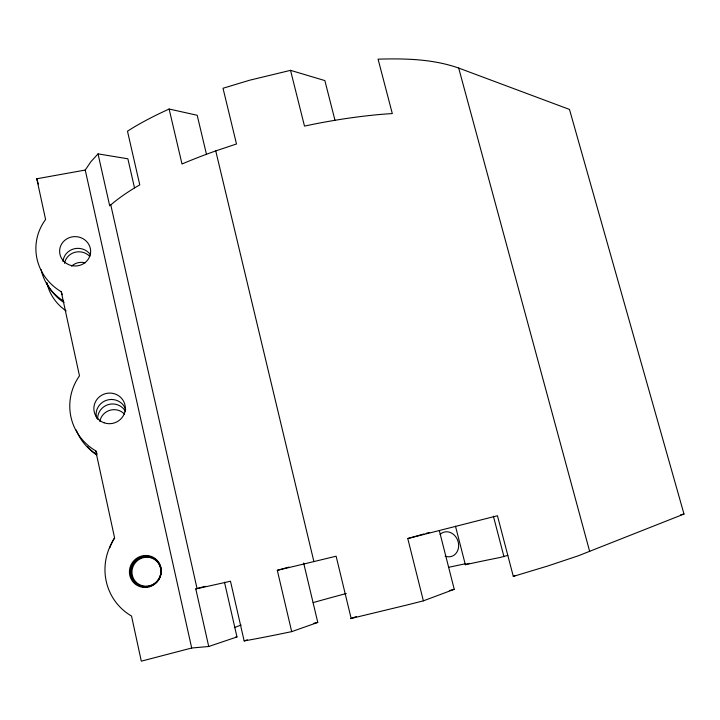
<?xml version="1.0" encoding="UTF-8"?>
<svg xmlns="http://www.w3.org/2000/svg" width="720" height="720" viewBox="0 0 720 720"><rect width="100%" height="100%" fill="white"/><g stroke="black" fill="none" stroke-linecap="round" stroke-linejoin="round"><path stroke-width="1.08" d="M224.487 582.219L236.979 636.957L208.728 646.488L191.7 648.018L85.239 170.055L90.882 161.721L98.028 153.882L127.872 158.787L134.496 187.83M206.523 154.521L197.19 115.263L169.119 109.026L159.687 113.436A208.071 67.653 -13.9 0 0 132.75 127.881L127.476 131.175L139.77 184.878L137.178 186.363A209.277 59.427 -13.9 0 0 111.582 204.219L109.71 205.875L98.028 153.882M208.728 646.488L195.786 588.888L198.027 588.411A218.106 3.942 -13.9 0 0 227.565 581.877L230.481 581.211L244.152 640.926L250.308 639.819A219.429 13.896 -13.9 0 0 281.088 633.825L291.69 631.629L277.308 570.321L277.983 570.159A218.106 3.942 -13.9 0 0 313.893 561.582L336.123 556.209L351.162 618.462L406.827 605.034L423.378 600.849L407.772 538.542L497.448 515.736L513.306 576.405L515.322 575.523M513.306 576.405L547.722 566.01L578.367 555.768L684 514.053L569.484 109.431L459.126 68.22C433.251 58.995 405.252 58.356 378.081 59.157L392.31 113.58L386.343 113.958A209.277 59.427 -13.9 0 0 314.109 124.101L304.488 126.09L290.529 70.344L249.714 80.199L223.02 88.263L236.493 143.982L215.748 150.912A209.277 59.427 -13.9 0 0 182.619 163.737L182.007 163.998L169.119 109.026M423.378 600.849L454.239 589.302L439.353 530.775M350.568 618.678L356.355 616.581M291.69 631.629L317.781 622.431L303.651 563.022M455.49 526.248L465.354 564.705L472.068 563.256A181.296 11.421 -13.9 0 1 499.815 557.55L507.816 555.381M244.152 640.926L247.329 639.837M465.354 564.705L469.323 563.337M407.772 538.542L423.972 533.961M426.123 533.358L429.363 532.44M277.308 570.321L288.9 567.108M195.786 588.888L205.272 586.305M449.379 590.607L454.239 589.302M191.7 648.018L141.3 661.167L131.526 616.032A55.638 54.225 -48 0 1 114.651 538.155L95.724 450.837A54.135 52.659 -10.2 0 1 79.479 375.849L61.254 291.744A53.352 50.553 3.6 0 1 45.594 219.501L36.774 178.776L85.239 170.055M313.722 623.295L317.781 622.431M680.706 514.746L684 514.053M448.614 567.297L465.849 563.67M235.458 637.128L236.979 636.957M290.529 70.344L324.873 80.586L334.962 120.231M95.724 450.837L97.029 453.474M61.254 291.744L62.253 294.714M36.774 178.776L38.367 184.032M458.685 68.04L589.689 551.502M493.389 516.186L503.973 556.74M215.748 150.912L313.893 561.582M110.781 204.903L197.064 588.618M234.333 627.615A181.296 11.421 -13.9 0 1 241.137 625.032M313.173 602.577A181.296 11.421 -13.9 0 1 346.284 593.532M440.118 534.42A12.717 10.737 71.5 0 1 458.28 542.277A12.717 10.737 71.5 0 1 445.122 556.101M66.141 310.905A48.483 46.152 2.4 0 1 46.8 282.528M96.597 454.932A49.158 47.88 -12.1 0 1 87.75 446.778M99.81 421.578A14.31 13.914 -14.4 0 1 124.515 414.117M71.559 266.175A14.094 13.401 1.1 0 1 85.176 262.809M109.845 547.776A52.164 50.868 -47.1 0 1 114.489 537.75M63.981 302.544A50.139 47.637 2.9 0 1 46.575 282.861M64.53 263.331A14.58 13.833 1.6 0 1 74.844 252.324A14.58 13.833 1.6 0 1 89.784 256.428M97.677 419.319A14.796 14.382 -13.5 0 1 125.595 411.669M97.038 454.725A52.218 50.841 -11.2 0 1 76.248 430.002M63.747 301.14A51.48 48.888 3.1 0 1 41.148 269.676M63.027 261.657A14.967 14.193 1.7 0 1 74.169 248.796A14.967 14.193 1.7 0 1 90.558 254.889M96.606 418.248A15.192 14.76 -12.9 0 1 106.947 400.14A15.192 14.76 -12.9 0 1 125.685 409.482M150.255 585.567A14.679 14.274 -46.5 0 0 156.6 561.123A14.679 14.274 -46.5 0 0 132.435 568.431A14.679 14.274 -46.5 0 0 150.255 585.567M150.021 585.963A15.192 14.778 -46.4 0 0 156.6 560.664A15.192 14.778 -46.4 0 0 131.58 568.224A15.192 14.778 -46.4 0 0 150.021 585.963M149.841 586.278A15.606 15.174 -46.4 0 0 156.591 560.295A15.606 15.174 -46.4 0 0 130.896 568.062A15.606 15.174 -46.4 0 0 149.841 586.278M66.654 263.574A15.516 14.688 2.3 0 0 90.621 252.171A15.516 14.688 2.3 0 0 68.121 238.176A15.516 14.688 2.3 0 0 66.654 263.574M103.986 422.757A15.75 15.291 -11.9 0 0 125.127 405.774A15.75 15.291 -11.9 0 0 99.666 396.621A15.75 15.291 -11.9 0 0 103.986 422.757M149.58 586.728A16.191 15.741 -46.3 0 0 156.591 559.773A16.191 15.741 -46.3 0 0 129.933 567.828A16.191 15.741 -46.3 0 0 149.58 586.728"/></g></svg>
